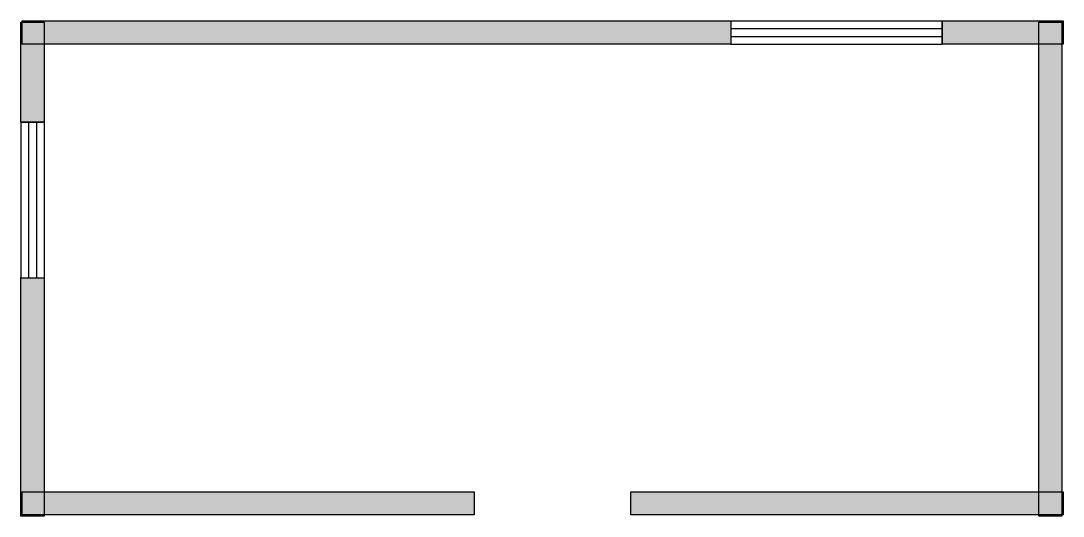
# Model space of a CAD drawing. Header units: millimetres. Extents: x 466 to 8360, y 739 to 4488.
import ezdxf

# ---------------------------------------------------------------- set-up
doc = ezdxf.new("R2010")
doc.units = ezdxf.units.MM
doc.layers.add('WALL', color=7, linetype='Continuous')
doc.layers.add('WINDOW', color=5, linetype='Continuous')

msp = doc.modelspace()

# ---------------------------------------------------------------- hatches: boundary and pattern name
at = {"layer": 'WALL'}
h = msp.add_hatch(color=256, dxfattribs=at)
h.dxf.hatch_style = 1
h.paths.add_polyline_path([(466.4, 4479.2), (642.4, 4479.2), (642.4, 3722.4), (466.4, 3722.4)])
h = msp.add_hatch(color=256, dxfattribs=at)
h.dxf.hatch_style = 1
h.paths.add_polyline_path([(475.2, 4488), (5843.2, 4488), (5843.2, 4312), (475.2, 4312)])
h = msp.add_hatch(color=256, dxfattribs=at)
h.dxf.hatch_style = 1
h.paths.add_polyline_path([(7444.8, 4488), (8360, 4488), (8360, 4312), (7444.8, 4312)])
h = msp.add_hatch(color=256, dxfattribs=at)
h.dxf.hatch_style = 1
h.paths.add_polyline_path([(8175.2, 4479.2), (8351.2, 4479.2), (8351.2, 739.2), (8175.2, 739.2)])
h = msp.add_hatch(color=256, dxfattribs=at)
h.dxf.hatch_style = 1
h.paths.add_polyline_path([(466.4, 2543.2), (642.4, 2543.2), (642.4, 739.2), (466.4, 739.2)])
h = msp.add_hatch(color=256, dxfattribs=at)
h.dxf.hatch_style = 1
h.paths.add_polyline_path([(475.2, 924), (3898.4, 924), (3898.4, 748), (475.2, 748)])
h = msp.add_hatch(color=256, dxfattribs=at)
h.dxf.hatch_style = 1
h.paths.add_polyline_path([(5086.4, 924), (8360, 924), (8360, 748), (5086.4, 748)])

# ---------------------------------------------------------------- linework, layer by layer
for points in [[(466.4, 4479.2), (642.4, 4479.2), (642.4, 3722.4), (466.4, 3722.4)], [(475.2, 4488), (5843.2, 4488), (5843.2, 4312), (475.2, 4312)], [(7444.8, 4488), (8360, 4488), (8360, 4312), (7444.8, 4312)], [(8175.2, 4479.2), (8351.2, 4479.2), (8351.2, 739.2), (8175.2, 739.2)], [(466.4, 2543.2), (642.4, 2543.2), (642.4, 739.2), (466.4, 739.2)], [(475.2, 924), (3898.4, 924), (3898.4, 748), (475.2, 748)], [(5086.4, 924), (8360, 924), (8360, 748), (5086.4, 748)]]:
    msp.add_lwpolyline(points, close=True, dxfattribs=at)
at = {"layer": 'WINDOW'}
for p, q in [((5843.2, 4488), (7444.8, 4488)), ((5843.2, 4488), (5843.2, 4312)), ((5843.2, 4429.3), (7444.8, 4429.3)), ((7444.8, 4488), (7444.8, 4312)), ((5843.2, 4370.7), (7444.8, 4370.7)), ((5843.2, 4312), (7444.8, 4312)), ((466.4, 3722.4), (466.4, 2543.2)), ((466.4, 3722.4), (642.4, 3722.4)), ((525.1, 3722.4), (525.1, 2543.2)), ((583.7, 3722.4), (583.7, 2543.2)), ((642.4, 3722.4), (642.4, 2543.2)), ((466.4, 2543.2), (642.4, 2543.2))]:
    msp.add_line(p, q, dxfattribs=at)

doc.saveas('drawing.dxf')
